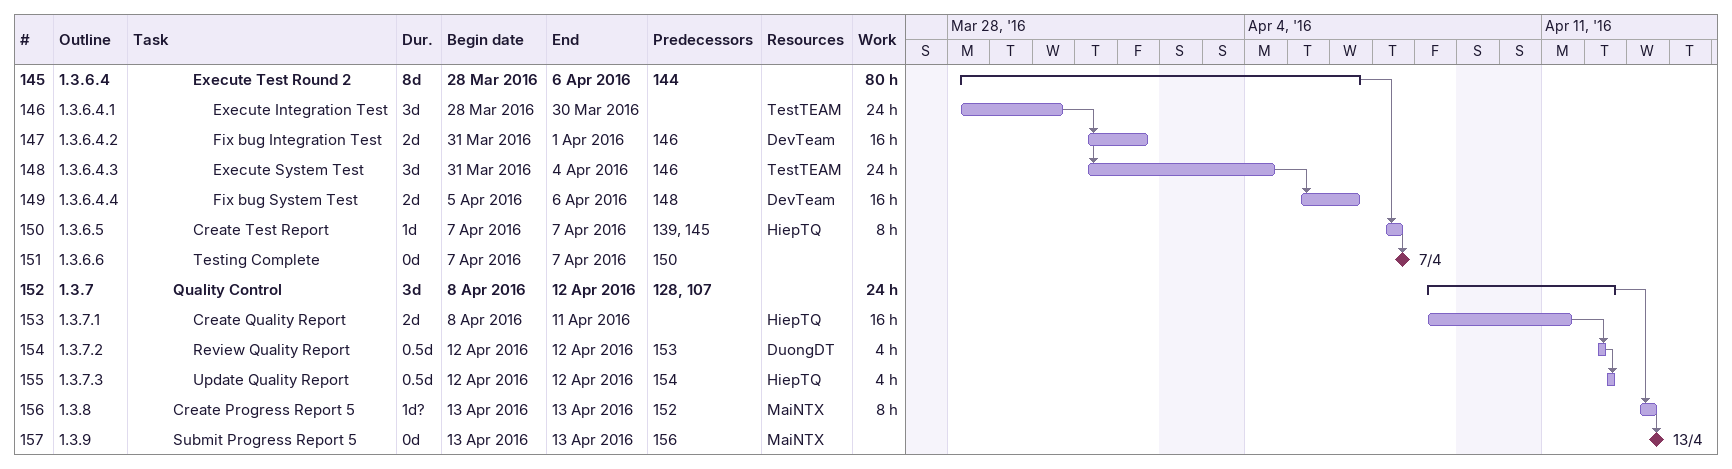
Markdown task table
| ID | WBS | Task | Duration | Start | Finish | Predecessors | Resources | Work (h) |
|---|---|---|---|---|---|---|---|---|
| 145 | 1.3.6.4 | **Execute Test Round 2** | 8d | 2016-03-28 | 2016-04-06 | 144 |  | 80 |
| 146 | 1.3.6.4.1 | Execute Integration Test | 3d | 2016-03-28 | 2016-03-30 |  | TestTEAM | 24 |
| 147 | 1.3.6.4.2 | Fix bug Integration Test | 2d | 2016-03-31 | 2016-04-01 | 146 | DevTeam | 16 |
| 148 | 1.3.6.4.3 | Execute System Test | 3d | 2016-03-31 | 2016-04-04 | 146 | TestTEAM | 24 |
| 149 | 1.3.6.4.4 | Fix bug System Test | 2d | 2016-04-05 | 2016-04-06 | 148 | DevTeam | 16 |
| 150 | 1.3.6.5 | Create Test Report | 1d | 2016-04-07 | 2016-04-07 | 139, 145 | HiepTQ | 8 |
| 151 | 1.3.6.6 | Testing Complete | 0d | 2016-04-07 | 2016-04-07 | 150 |  |  |
| 152 | 1.3.7 | **Quality Control** | 3d | 2016-04-08 | 2016-04-12 | 128, 107 |  | 24 |
| 153 | 1.3.7.1 | Create Quality Report | 2d | 2016-04-08 | 2016-04-11 |  | HiepTQ | 16 |
| 154 | 1.3.7.2 | Review Quality Report | 0.5d | 2016-04-12 | 2016-04-12 | 153 | DuongDT | 4 |
| 155 | 1.3.7.3 | Update Quality Report | 0.5d | 2016-04-12 | 2016-04-12 | 154 | HiepTQ | 4 |
| 156 | 1.3.8 | Create Progress Report 5 | 1d? | 2016-04-13 | 2016-04-13 | 152 | MaiNTX | 8 |
| 157 | 1.3.9 | Submit Progress Report 5 | 0d | 2016-04-13 | 2016-04-13 | 156 | MaiNTX |  |
